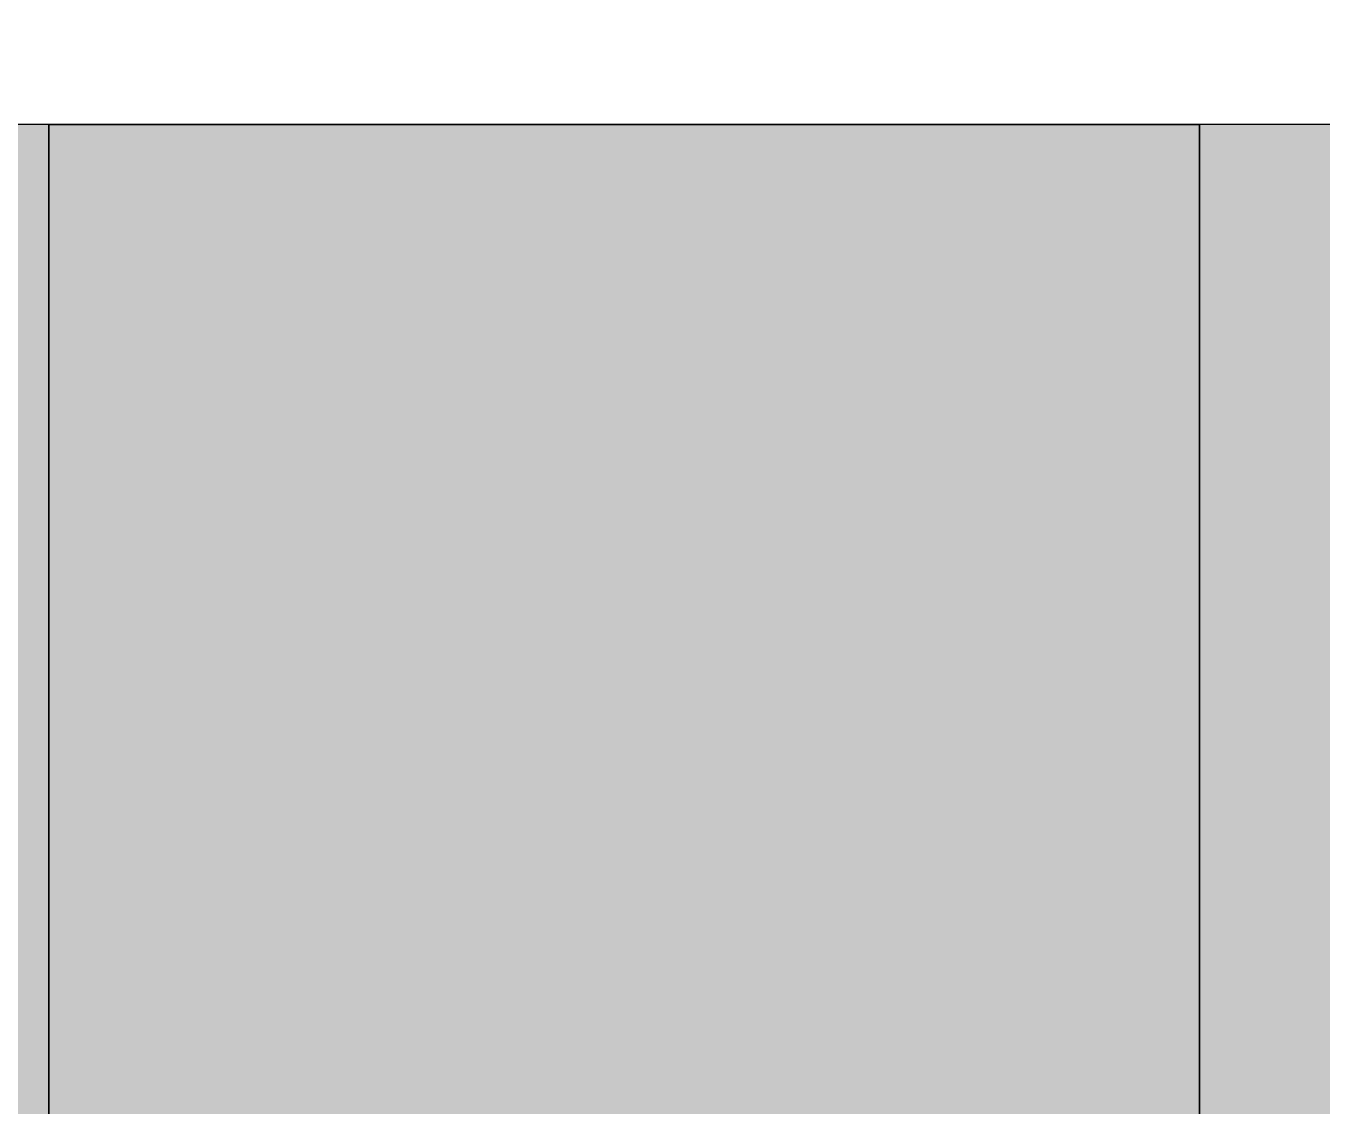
# Model space of a CAD drawing. Header units: millimetres. Extents: x 652554 to 1678317, y -308114 to 170803.
# Drawn here: x 669318.68 to 669324.31, y 101215.73 to 101220.43 of the extents above; entities that cross this region are included whole.
import ezdxf

# ---------------------------------------------------------------- set-up
doc = ezdxf.new("R2010")
doc.units = ezdxf.units.MM
for name, pattern in [('Centre', [31.75, 6.35, -4.7625, 15.875, -4.7625]), ('DPA_Hidden 50', [3, 2, -1]), ('DPA_Hidden 500', [1.4, 0.8, -0.6])]:
    doc.linetypes.add(name, pattern=pattern)
for name, color, linetype, lineweight in [('A-DETL-GENF', 7, 'Continuous', 35), ('A-FLOR-FNSH', 7, 'Continuous', 70), ('A-FLOR-LEVL', 7, 'Continuous', 9), ('A-FLOR-PATT', 7, 'Continuous', 70), ('A-GENM', 7, 'Continuous', 9), ('A-GENM-HDLN', 7, 'DPA_Hidden 500', 9)]:
    doc.layers.add(name, color=color, linetype=linetype, lineweight=lineweight)

# ---------------------------------------------------------------- blocks, each defined once
blk = doc.blocks.new('DPA_GM-Manhole Cover Type 2 - 900x900-V91-2250-01 ENTRANCE 2 ELEVATION 3')
at = {"layer": 'A-GENM', "color": 7, "lineweight": 35}
for p, q in [((623267.3715, 101220), (623262.3715, 101220)), ((623262.3715, 101220), (623262.3715, 101150)), ((623267.3715, 101150), (623267.3715, 101220))]:
    blk.add_line(p, q, dxfattribs=at)
at = {"layer": 'A-GENM-HDLN', "color": 7}
for p, q in [((623262.3715, 101220), (623117.3715, 101220)), ((623262.3715, 101150), (623262.3715, 101220)), ((624172.3715, 101220), (623262.3715, 101220))]:
    blk.add_line(p, q, dxfattribs=at)
blk = doc.blocks.new('DPA_AN_Callout - DPA_AN_Callout-15552947-2250-01 ENTRANCE 2 ELEVATION 3')
at = {"layer": 'A-DETL-GENF', "color": 7, "linetype": 'DPA_Hidden 50', "lineweight": 50}
blk.add_arc((623317.931, 101500), 500, 180, 270, dxfattribs=at)

msp = doc.modelspace()

# ---------------------------------------------------------------- hatches: boundary and pattern name
at = {"layer": 'A-FLOR-PATT', "lineweight": 9}
h = msp.add_hatch(dxfattribs=at)
h.set_pattern_fill('FP_2', angle=-40, style=0, pattern_type=2)
h.set_pattern_definition([(230, (826503.44, 101220), (-728.7365, 63.7558), [76.2, -838.2]), (175, (826503.44, 101220), (140.9716, -764.2276), [60.96, -670.56]), (280.451, (826442.7, 101225.3), (-587.77, -700.4668), [64.76, -712.36]), (226.184, (826503.4, 101016.8), (-1084.316, 168.171), [114.3, -1257.3]), (276.636, (826413.1, 101030.8), (-949.61, -989.71), [97.14, -1068.54]), (171.184, (826503.4, 101016.8), (-949.6206, -989.701), [91.44, -1005.84]), (201, (826401.84, 101067.6), (-606.4579, 409.0606), [76.2, -838.2]), (146, (826401.84, 101067.6), (-247.2083, -736.753), [60.96, -670.56]), (251.451, (826351.3, 101101.7), (-853.6683, -327.6855), [64.76, -712.36]), (217.5, (826503.44, 101220), (-12.3547, -338.2201), [33.528, -628.904, 33.528, -1320.292]), (217.5, (826503.44, 101220), (-12.3547, -338.2201), [-695.96, -647.192, 33.528, -639.572]), (187.5, (826503.44, 101220), (-267.2789, -400.7221), [33.528, -354.584, 33.528, -870.204]), (187.5, (826503.44, 101220), (-267.2789, -400.7221), [-421.64, -613.664, 33.528, -223.012]), (147.5, (826730, 101220), (-542.36333, 22.91534), [33.528, -220.472, 33.528, -1810.512]), (147.5, (826730, 101220), (-542.36333, 22.91534), [-287.528, -758.952, 33.528, -1018.032]), (137.5, (826831.6, 101220), (-592.517, -101.7071), [33.528, -296.672, 33.528, -1239.52]), (137.5, (826831.6, 101220), (-592.517, -101.7071), [-363.728, -492.76, 33.528, -713.232])])
h.paths.add_polyline_path([(672602.4719, 101150), (677587.1749, 101150), (677587.1749, 101220), (658173.5814, 101220), (658173.5814, 101150), (672529.2288, 101150)])

# ---------------------------------------------------------------- linework, layer by layer
at = {"layer": 'A-FLOR-FNSH', "color": 7, "lineweight": 25}
msp.add_line((677587.1749, 101220), (658173.5814, 101220), dxfattribs=at)
at = {"layer": 'A-FLOR-LEVL', "color": 7, "linetype": 'Centre'}
msp.add_line((658171, 101220), (699473.7038, 101220), dxfattribs=at)

# ---------------------------------------------------------------- block references
at = {"layer": 'A-DETL-GENF', "color": 7}
msp.add_blockref('DPA_AN_Callout - DPA_AN_Callout-15552947-2250-01 ENTRANCE 2 ELEVATION 3', (46056.406, 0), dxfattribs=at)
at = {"layer": 'A-GENM', "color": 7}
msp.add_blockref('DPA_GM-Manhole Cover Type 2 - 900x900-V91-2250-01 ENTRANCE 2 ELEVATION 3', (46056.406, 0), dxfattribs=at)

doc.saveas('drawing.dxf')
